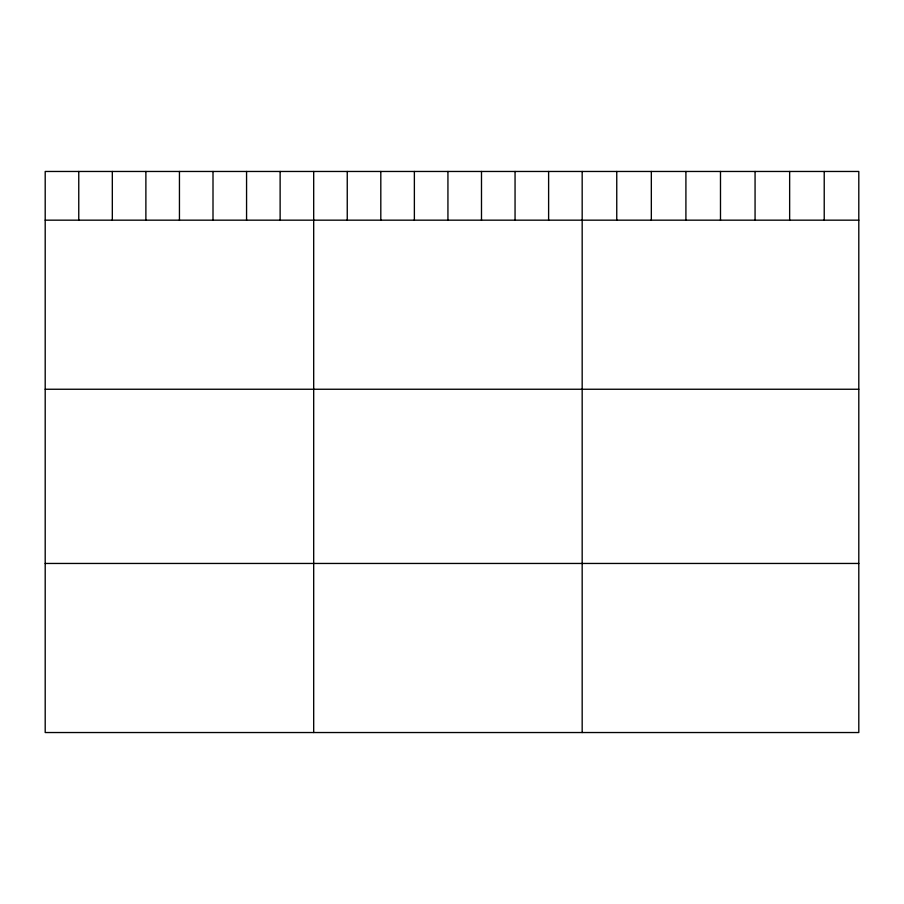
<?xml version="1.0" encoding="UTF-8"?>
<svg xmlns="http://www.w3.org/2000/svg" width="904" height="904" viewBox="0 0 904 904"><rect width="100%" height="100%" fill="white"/><g stroke="black" fill="none" stroke-linecap="round" stroke-linejoin="round"><path stroke-width="1.36" d="M858.8 220.169L858.8 732.534L45.2 732.534L45.2 171.466L858.8 171.466L858.8 220.169L45.2 220.169M45.2 389.251L858.8 389.251M45.2 563.452L858.8 563.452M824.222 171.466L824.222 220.169M789.644 171.466L789.644 220.169M755.066 171.466L755.066 220.169M720.488 171.466L720.488 220.169M685.91 171.466L685.91 220.169M651.332 171.466L651.332 220.169M616.754 171.466L616.754 220.169M582.176 171.466L582.176 732.534M548.615 171.466L548.615 220.169M515.054 171.466L515.054 220.169M481.493 171.466L481.493 220.169M447.932 171.466L447.932 220.169M414.371 171.466L414.371 220.169M380.81 171.466L380.81 220.169M347.249 171.466L347.249 220.169M313.688 171.466L313.688 732.534M280.127 171.466L280.127 220.169M246.566 171.466L246.566 220.169M213.005 171.466L213.005 220.169M179.444 171.466L179.444 220.169M145.883 171.466L145.883 220.169M112.322 171.466L112.322 220.169M78.761 171.466L78.761 220.169"/></g></svg>
